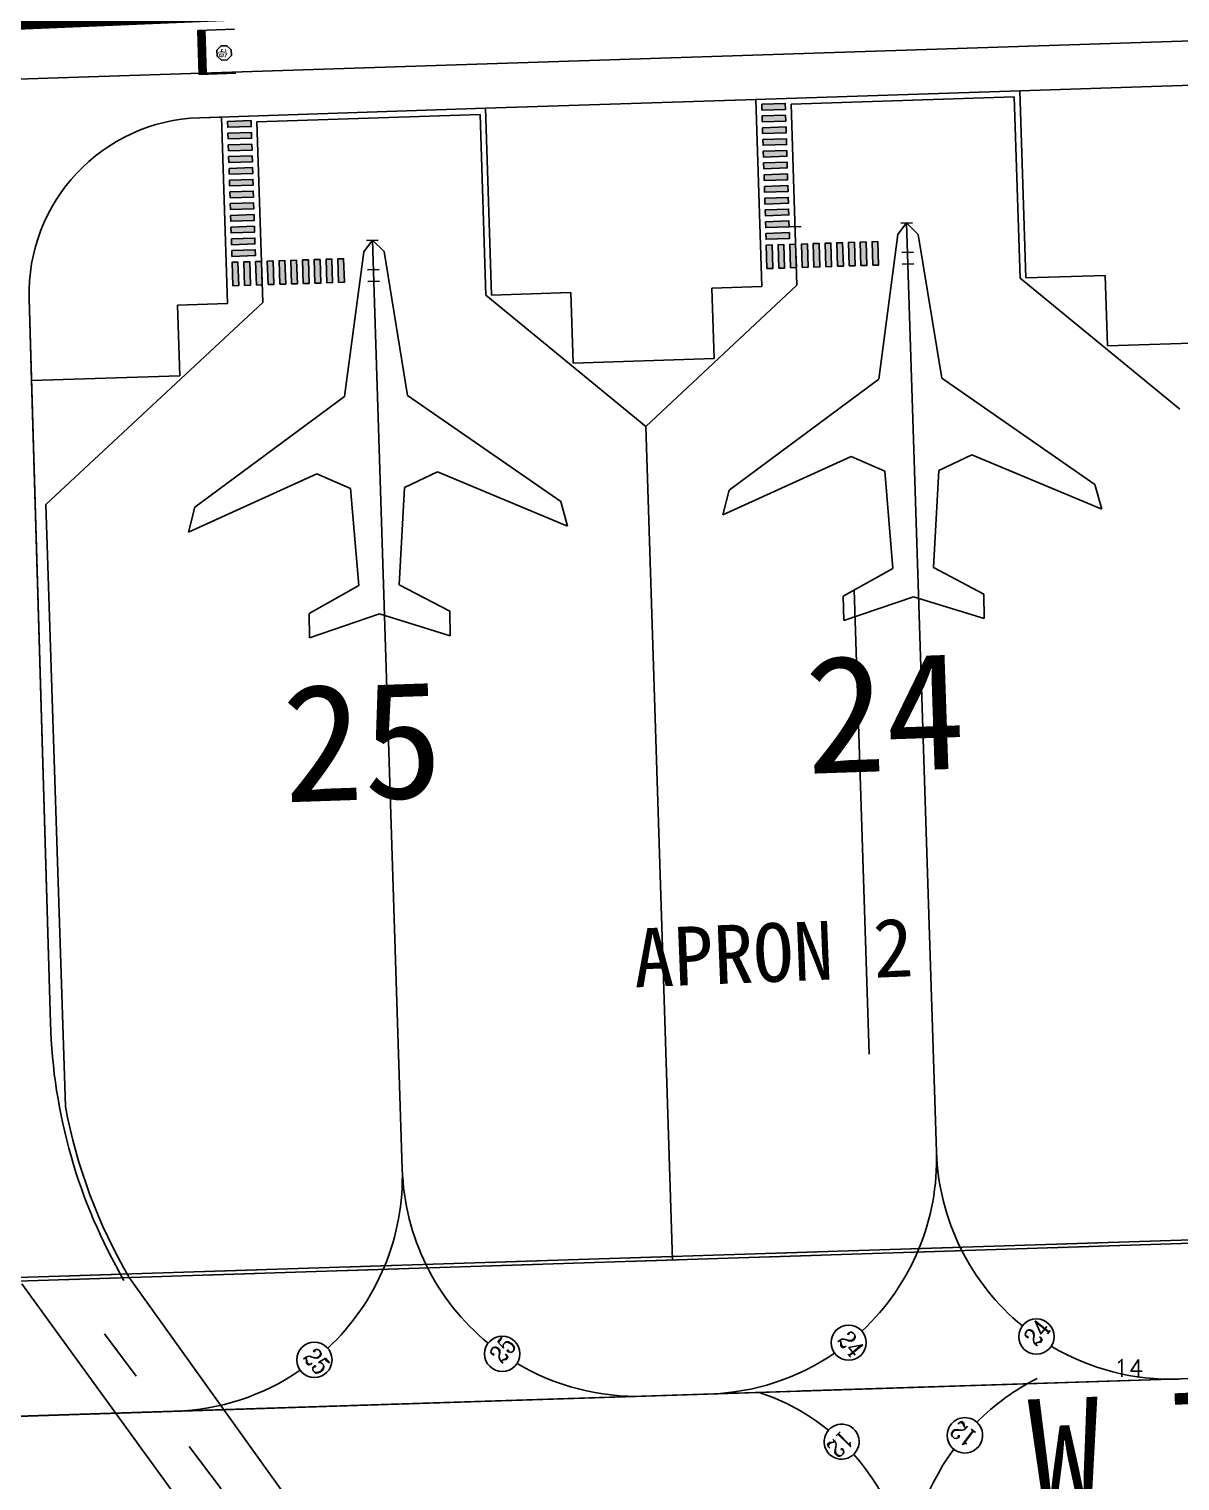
# Model space of a CAD drawing. Extents: x 71210 to 87171, y -11349 to 219.
# Drawn here: x 76465 to 77445, y -5904 to -4668 of the extents above; entities that cross this region are included whole.
import ezdxf
from ezdxf.enums import TextEntityAlignment as Align

# ---------------------------------------------------------------- set-up
doc = ezdxf.new("R2010")
doc.units = 0
doc.linetypes.add('HIDDEN', pattern=[9.525, 6.35, -3.175])
doc.layers.add('建築', color=7, linetype='Continuous')
doc.layers.add('既設管線', color=1, linetype='HIDDEN')
doc.styles.add('DAY', font='txt.shx', dxfattribs={"height": 1, "bigfont": 'chineset.shx'})
doc.styles.add('TC_T1', font='romanc.shx', dxfattribs={"width": 0.8, "bigfont": '@chineset.shx'})
doc.styles.add('細明體', font='')
doc.styles.get('細明體').set_extended_font_data('細明體')

msp = doc.modelspace()

# ---------------------------------------------------------------- hatches: boundary and pattern name
at = {"layer": '建築', "ltscale": 1000}
h = msp.add_hatch(color=256, dxfattribs=at)
h.paths.add_polyline_path([(77108.5, -4731.6), (77088.5, -4732.2), (77088.7, -4737.2), (77108.7, -4736.6)])
h.paths.add_polyline_path([(77108.9, -4741.6), (77088.9, -4742.2), (77089, -4747.2), (77109, -4746.6)])
h.paths.add_polyline_path([(77109.2, -4751.6), (77089.2, -4752.2), (77089.3, -4757.2), (77109.3, -4756.6)])
h.paths.add_polyline_path([(77109.5, -4761.6), (77089.5, -4762.2), (77089.7, -4767.2), (77109.7, -4766.6)])
h.paths.add_polyline_path([(77109.8, -4771.5), (77089.8, -4772.2), (77090, -4777.2), (77110, -4776.5)])
h.paths.add_polyline_path([(77110.1, -4781.5), (77090.1, -4782.2), (77090.3, -4787.2), (77110.3, -4786.5)])
h.paths.add_polyline_path([(77110.5, -4791.5), (77090.5, -4792.2), (77090.6, -4797.2), (77110.6, -4796.5)])
h.paths.add_polyline_path([(77110.8, -4801.5), (77090.8, -4802.2), (77091, -4807.2), (77110.9, -4806.5)])
h.paths.add_polyline_path([(77111.1, -4811.5), (77091.1, -4812.2), (77091.3, -4817.2), (77111.3, -4816.5)])
h.paths.add_polyline_path([(77111.4, -4821.5), (77091.4, -4822.2), (77091.6, -4827.2), (77111.6, -4826.5)])
h.paths.add_polyline_path([(77111.7, -4831.5), (77091.8, -4832.2), (77091.9, -4837.2), (77111.9, -4836.5)])
h.paths.add_polyline_path([(77112.1, -4841.5), (77092.1, -4842.2), (77092.2, -4847.2), (77112.2, -4846.5)])
h.paths.add_polyline_path([(77097.4, -4852), (77092.4, -4852.1), (77093, -4872.1), (77098, -4872)])
h.paths.add_polyline_path([(77107.4, -4851.7), (77102.4, -4851.8), (77103, -4871.8), (77108, -4871.7)])
h.paths.add_polyline_path([(77117.4, -4851.3), (77112.4, -4851.5), (77113, -4871.5), (77118, -4871.3)])
h.paths.add_polyline_path([(77127.4, -4851), (77122.4, -4851.2), (77123, -4871.2), (77128, -4871)])
h.paths.add_polyline_path([(77137.4, -4850.7), (77132.4, -4850.9), (77133, -4870.9), (77138, -4870.7)])
h.paths.add_polyline_path([(77147.4, -4850.4), (77142.4, -4850.5), (77143, -4870.5), (77148, -4870.4)])
h.paths.add_polyline_path([(77157.4, -4850.1), (77152.4, -4850.2), (77153, -4870.2), (77158, -4870)])
h.paths.add_polyline_path([(77167.4, -4849.7), (77162.4, -4849.9), (77163, -4869.9), (77168, -4869.7)])
h.paths.add_polyline_path([(77177.4, -4849.4), (77172.4, -4849.6), (77173, -4869.6), (77178, -4869.4)])
h.paths.add_polyline_path([(77187.3, -4849.1), (77182.4, -4849.3), (77183, -4869.2), (77188, -4869.1)])
h = msp.add_hatch(color=256, dxfattribs=at)
h.paths.add_polyline_path([(76653.8, -4746.2), (76633.8, -4746.8), (76633.9, -4751.8), (76653.9, -4751.2)])
h.paths.add_polyline_path([(76654.1, -4756.2), (76634.1, -4756.8), (76634.3, -4761.8), (76654.2, -4761.2)])
h.paths.add_polyline_path([(76654.4, -4766.2), (76634.4, -4766.8), (76634.6, -4771.8), (76654.6, -4771.2)])
h.paths.add_polyline_path([(76654.7, -4776.2), (76634.7, -4776.8), (76634.9, -4781.8), (76654.9, -4781.2)])
h.paths.add_polyline_path([(76655.1, -4786.2), (76635.1, -4786.8), (76635.2, -4791.8), (76655.2, -4791.2)])
h.paths.add_polyline_path([(76655.4, -4796.2), (76635.4, -4796.8), (76635.5, -4801.8), (76655.5, -4801.2)])
h.paths.add_polyline_path([(76655.7, -4806.2), (76635.7, -4806.8), (76635.9, -4811.8), (76655.9, -4811.2)])
h.paths.add_polyline_path([(76656, -4816.2), (76636, -4816.8), (76636.2, -4821.8), (76656.2, -4821.2)])
h.paths.add_polyline_path([(76656.3, -4826.2), (76636.3, -4826.8), (76636.5, -4831.8), (76656.5, -4831.1)])
h.paths.add_polyline_path([(76656.7, -4836.1), (76636.7, -4836.8), (76636.8, -4841.8), (76656.8, -4841.1)])
h.paths.add_polyline_path([(76657, -4846.1), (76637, -4846.8), (76637.2, -4851.8), (76657.1, -4851.1)])
h.paths.add_polyline_path([(76657.3, -4856.1), (76637.3, -4856.8), (76637.5, -4861.8), (76657.5, -4861.1)])
h.paths.add_polyline_path([(76642.6, -4866.6), (76637.6, -4866.8), (76638.3, -4886.8), (76643.3, -4886.6)])
h.paths.add_polyline_path([(76652.6, -4866.3), (76647.6, -4866.5), (76648.3, -4886.4), (76653.3, -4886.3)])
h.paths.add_polyline_path([(76662.6, -4866), (76657.6, -4866.1), (76658.3, -4886.1), (76663.3, -4886)])
h.paths.add_polyline_path([(76672.6, -4865.6), (76667.6, -4865.8), (76668.3, -4885.8), (76673.3, -4885.6)])
h.paths.add_polyline_path([(76682.6, -4865.3), (76677.6, -4865.5), (76678.3, -4885.5), (76683.3, -4885.3)])
h.paths.add_polyline_path([(76692.6, -4865), (76687.6, -4865.2), (76688.3, -4885.2), (76693.2, -4885)])
h.paths.add_polyline_path([(76702.6, -4864.7), (76697.6, -4864.8), (76698.2, -4884.8), (76703.2, -4884.7)])
h.paths.add_polyline_path([(76712.6, -4864.4), (76707.6, -4864.5), (76708.2, -4884.5), (76713.2, -4884.4)])
h.paths.add_polyline_path([(76722.6, -4864), (76717.6, -4864.2), (76718.2, -4884.2), (76723.2, -4884)])
h.paths.add_polyline_path([(76732.6, -4863.7), (76727.6, -4863.9), (76728.2, -4883.9), (76733.2, -4883.7)])
h = msp.add_hatch(color=256, dxfattribs=at)
h.paths.add_polyline_path([(77139.3, -5709.1), (77139.4, -5709.1), (77139.4, -5708.3), (77094.4, -5709.8), (77094.4, -5710.5)])
h.paths.add_polyline_path([(77139.4, -5709.8), (77139.4, -5709.1), (77094.4, -5710.5), (77094.5, -5711.3)])
h.paths.add_polyline_path([(77139.5, -5712.1), (77139.5, -5711.3), (77094.5, -5712.8), (77094.5, -5713.5)])
h.paths.add_polyline_path([(77139.5, -5712.8), (77139.5, -5712.1), (77094.5, -5713.5), (77094.6, -5714.3)])
h = msp.add_hatch(color=256, dxfattribs=at)
h.paths.add_polyline_path([(77259.2, -5705.2), (77259.4, -5705.2), (77259.3, -5704.5), (77214.4, -5705.9), (77214.4, -5706.7)])
h.paths.add_polyline_path([(77259.4, -5706), (77259.4, -5705.2), (77214.4, -5706.7), (77214.4, -5707.4)])
h.paths.add_polyline_path([(77259.4, -5708.2), (77259.4, -5707.5), (77214.4, -5708.9), (77214.5, -5709.7)])
h.paths.add_polyline_path([(77259.5, -5709), (77259.4, -5708.2), (77214.5, -5709.7), (77214.5, -5710.4)])
h = msp.add_hatch(color=256, dxfattribs=at)
h.paths.add_polyline_path([(77379.1, -5701.4), (77379.3, -5701.4), (77379.3, -5700.6), (77334.3, -5702.1), (77334.3, -5702.8)])
h.paths.add_polyline_path([(77379.3, -5702.1), (77379.3, -5701.4), (77334.3, -5702.8), (77334.3, -5703.6)])
h.paths.add_polyline_path([(77379.4, -5704.4), (77379.4, -5703.6), (77334.4, -5705.1), (77334.4, -5705.8)])
h.paths.add_polyline_path([(77379.4, -5705.1), (77379.4, -5704.4), (77334.4, -5705.8), (77334.4, -5706.6)])
h = msp.add_hatch(color=256, dxfattribs=at)
h.paths.add_polyline_path([(76779.4, -5720.7), (76779.6, -5720.6), (76779.6, -5719.9), (76734.6, -5721.4), (76734.6, -5722.1)])
h.paths.add_polyline_path([(76779.6, -5721.4), (76779.6, -5720.7), (76734.6, -5722.1), (76734.6, -5722.9)])
h.paths.add_polyline_path([(76779.7, -5723.7), (76779.7, -5722.9), (76734.7, -5724.4), (76734.7, -5725.1)])
h.paths.add_polyline_path([(76779.7, -5724.4), (76779.7, -5723.7), (76734.7, -5725.1), (76734.7, -5725.9)])
h = msp.add_hatch(color=256, dxfattribs=at)
h.paths.add_polyline_path([(76899.4, -5716.8), (76899.5, -5716.8), (76899.5, -5716.1), (76854.5, -5717.5), (76854.6, -5718.3)])
h.paths.add_polyline_path([(76899.6, -5717.6), (76899.5, -5716.8), (76854.6, -5718.3), (76854.6, -5719)])
h.paths.add_polyline_path([(76899.6, -5719.8), (76899.6, -5719.1), (76854.6, -5720.5), (76854.7, -5721.2)])
h.paths.add_polyline_path([(76899.7, -5720.6), (76899.6, -5719.8), (76854.7, -5721.2), (76854.7, -5722)])
h = msp.add_hatch(color=256, dxfattribs=at)
h.paths.add_polyline_path([(77019.3, -5713), (77019.5, -5712.9), (77019.5, -5712.2), (76974.5, -5713.6), (76974.5, -5714.4)])
h.paths.add_polyline_path([(77019.5, -5713.7), (77019.5, -5712.9), (76974.5, -5714.4), (76974.5, -5715.1)])
h.paths.add_polyline_path([(77019.6, -5715.9), (77019.5, -5715.2), (76974.6, -5716.6), (76974.6, -5717.4)])
h.paths.add_polyline_path([(77019.6, -5716.7), (77019.6, -5715.9), (76974.6, -5717.4), (76974.6, -5718.1)])
h = msp.add_hatch(color=256, dxfattribs=at)
h.paths.add_polyline_path([(76539.6, -5728.4), (76539.7, -5728.4), (76539.7, -5727.6), (76494.7, -5729.1), (76494.7, -5729.8)])
h.paths.add_polyline_path([(76539.7, -5729.1), (76539.7, -5728.4), (76494.7, -5729.8), (76494.8, -5730.6)])
h.paths.add_polyline_path([(76539.8, -5731.4), (76539.8, -5730.6), (76494.8, -5732.1), (76494.8, -5732.8)])
h.paths.add_polyline_path([(76539.8, -5732.1), (76539.8, -5731.4), (76494.8, -5732.8), (76494.9, -5733.6)])
h = msp.add_hatch(color=256, dxfattribs=at)
h.paths.add_polyline_path([(76659.5, -5724.5), (76659.7, -5724.5), (76659.6, -5723.8), (76614.7, -5725.2), (76614.7, -5726)])
h.paths.add_polyline_path([(76659.7, -5725.3), (76659.7, -5724.5), (76614.7, -5726), (76614.7, -5726.7)])
h.paths.add_polyline_path([(76659.8, -5727.5), (76659.7, -5726.8), (76614.8, -5728.2), (76614.8, -5729)])
h.paths.add_polyline_path([(76659.8, -5728.3), (76659.8, -5727.5), (76614.8, -5729), (76614.8, -5729.7)])

# ---------------------------------------------------------------- linework, layer by layer
for p, q in [((74576.1, -4772.4, -12.7), (78806.8, -4633.9, -12.7)), ((76608.4, -4669.4, -12.7), (76639.6, -4668.4, -12.7)), ((76608.4, -4669.4, -12.7), (76609.6, -4706.9, -12.7)), ((76608.9, -4669.4, -12.7), (76610.1, -4706.9, -12.7)), ((76609.4, -4669.4, -12.7), (76610.6, -4706.9, -12.7)), ((76609.9, -4669.4, -12.7), (76611.1, -4706.9, -12.7)), ((76610.4, -4669.4, -12.7), (76611.6, -4706.9, -12.7)), ((76610.9, -4669.4, -12.7), (76612.1, -4706.8, -12.7)), ((76611.4, -4669.3, -12.7), (76612.6, -4706.8, -12.7)), ((76611.9, -4669.3, -12.7), (76613.1, -4706.8, -12.7)), ((76612.4, -4669.3, -12.7), (76613.6, -4706.8, -12.7)), ((76612.9, -4669.3, -12.7), (76614.1, -4706.8, -12.7)), ((76613.4, -4669.3, -12.7), (76614.6, -4706.8, -12.7)), ((76613.9, -4669.3, -12.7), (76615.1, -4706.7, -12.7)), ((76614.4, -4669.3, -12.7), (76615.6, -4706.7, -12.7)), ((76628.2, -4682.6, -12.7), (76624.7, -4686.2, -12.7)), ((76633.2, -4682.4, -12.7), (76628.2, -4682.6, -12.7)), ((76636.8, -4685.9, -12.7), (76633.2, -4682.4, -12.7)), ((76624.7, -4686.2, -12.7), (76624.9, -4691.2, -12.7)), ((76624.9, -4691.2, -12.7), (76628.5, -4694.7, -12.7)), ((76628.5, -4694.7, -12.7), (76633.5, -4694.5, -12.7)), ((76633.5, -4694.5, -12.7), (76637, -4690.8, -12.7)), ((76637, -4690.8, -12.7), (76636.8, -4685.9, -12.7)), ((76609.6, -4706.9, -12.7), (76640.8, -4705.9, -12.7)), ((77083.4, -4728.2, -12.7), (77308.3, -4720.9, -12.7)), ((77308.3, -4720.9, -12.7), (77538.2, -4713.4, -12.7)), ((77308.3, -4720.9, -12.7), (77313.4, -4880.1, -12.7)), ((77308.3, -4720.9, -12.7), (77313.4, -4880.1, -12.7)), ((76853.5, -4735.7, -12.7), (77083.4, -4728.2, -12.7)), ((77083.4, -4728.2, -12.7), (77088.5, -4887.3, -12.7)), ((77083.4, -4728.2, -12.7), (77088.5, -4887.3, -12.7)), ((77113.6, -4732.2, -12.7), (77303.5, -4726, -12.7)), ((77113.6, -4732.2, -12.7), (77303.5, -4726, -12.7)), ((77113.6, -4732.2, -12.7), (77118.5, -4886.3, -12.7)), ((77113.6, -4732.2, -12.7), (77118.5, -4886.3, -12.7)), ((77303.5, -4726, -12.7), (77308.4, -4880.2, -12.7)), ((77303.5, -4726, -12.7), (77308.4, -4880.2, -12.7)), ((76609.9, -4743.7, -12.7), (76853.5, -4735.7, -12.7)), ((76609.9, -4743.7, -12.7), (76628.7, -4743.1, -12.7)), ((76628.7, -4743.1, -12.7), (76633.8, -4901.9, -12.7)), ((76628.7, -4743.1, -12.7), (76633.8, -4901.9, -12.7)), ((76658.8, -4747.1, -12.7), (76848.7, -4740.9, -12.7)), ((76658.8, -4747.1, -12.7), (76848.7, -4740.9, -12.7)), ((76848.7, -4740.9, -12.7), (76853.6, -4894.8, -12.7)), ((76848.7, -4740.9, -12.7), (76853.6, -4894.8, -12.7)), ((76853.5, -4735.7, -12.7), (76858.6, -4894.7, -12.7)), ((76853.5, -4735.7, -12.7), (76858.6, -4894.7, -12.7)), ((76658.8, -4747.1, -12.7), (76663.7, -4901, -12.7)), ((76658.8, -4747.1, -12.7), (76663.7, -4901, -12.7)), ((77112.1, -4836.5, -12.7), (77122.1, -4836.2, -12.7)), ((77112.1, -4836.5, -12.7), (77122.1, -4836.2, -12.7)), ((77188.1, -4966.3, -12.7), (77204.4, -4843.2, -12.7)), ((77204.4, -4843.2, -12.7), (77211.9, -4833.3, -12.7)), ((77206.9, -4833.5, -12.7), (77216.9, -4833.1, -12.7)), ((77206.9, -4833.5, -12.7), (77216.9, -4833.1, -12.7)), ((77211.9, -4833.3, -12.7), (77237.3, -5623.9, -12.7)), ((77211.9, -4833.3, -12.7), (77221.7, -4843, -12.7)), ((77221.7, -4843, -12.7), (77241.8, -4965.5, -12.7)), ((76749.7, -4857.9, -12.7), (76757.1, -4847.9, -12.7)), ((76752.1, -4848.1, -12.7), (76762.1, -4847.8, -12.7)), ((76752.1, -4848.1, -12.7), (76762.1, -4847.8, -12.7)), ((76757.1, -4847.9, -12.7), (76782.5, -5638.5, -12.7)), ((76757.1, -4847.9, -12.7), (76767, -4857.6, -12.7)), ((76757.1, -4847.9, -12.7), (76782.5, -5638.5, -12.7)), ((76733.4, -4981, -12.7), (76749.7, -4857.9, -12.7)), ((76767, -4857.6, -12.7), (76787, -4980.1, -12.7)), ((77207.7, -4858.4, -12.7), (77217.7, -4858.1, -12.7)), ((77207.7, -4858.4, -12.7), (77217.7, -4858.1, -12.7)), ((77208, -4868.4, -12.7), (77218, -4868.1, -12.7)), ((77208, -4868.4, -12.7), (77218, -4868.1, -12.7)), ((76752.9, -4873.1, -12.7), (76762.9, -4872.8, -12.7)), ((76752.9, -4873.1, -12.7), (76762.9, -4872.8, -12.7)), ((77308.4, -4880.2, -12.7), (77444.6, -4991.9, -12.7)), ((77308.4, -4880.2, -12.7), (77444.6, -4991.9, -12.7)), ((77313.4, -4880.1, -12.7), (77380.9, -4877.9, -12.7)), ((77313.4, -4880.1, -12.7), (77380.9, -4877.9, -12.7)), ((77382.8, -4937.9, -12.7), (77380.9, -4877.9, -12.7)), ((77382.8, -4937.9, -12.7), (77380.9, -4877.9, -12.7)), ((76753.2, -4883.1, -12.7), (76763.2, -4882.7, -12.7)), ((76753.2, -4883.1, -12.7), (76763.2, -4882.7, -12.7)), ((76858.6, -4894.7, -12.7), (76926.1, -4892.5, -12.7)), ((76858.6, -4894.7, -12.7), (76926.1, -4892.5, -12.7)), ((76928, -4952.5, -12.7), (76926.1, -4892.5, -12.7)), ((76928, -4952.5, -12.7), (76926.1, -4892.5, -12.7)), ((77118.5, -4886.3, -12.7), (76989.8, -5006.5, -12.7)), ((77118.5, -4886.3, -12.7), (76989.8, -5006.5, -12.7)), ((77046, -4888.7, -12.7), (77088.5, -4887.3, -12.7)), ((77046, -4888.7, -12.7), (77088.5, -4887.3, -12.7)), ((77048, -4948.6, -12.7), (77046, -4888.7, -12.7)), ((77048, -4948.6, -12.7), (77046, -4888.7, -12.7)), ((76464.9, -4898, -12.7), (76466.9, -4967.3, -12.7)), ((76464.9, -4898, -12.7), (76483, -5514.3, -12.7)), ((76663.7, -4901, -12.7), (76479.2, -5073, -12.7)), ((76663.7, -4901, -12.7), (76479.2, -5073, -12.7)), ((76591.3, -4903.3, -12.7), (76633.8, -4901.9, -12.7)), ((76591.3, -4903.3, -12.7), (76633.8, -4901.9, -12.7)), ((76593.2, -4963.3, -12.7), (76591.3, -4903.3, -12.7)), ((76593.2, -4963.3, -12.7), (76591.3, -4903.3, -12.7)), ((76853.6, -4894.8, -12.7), (76989.8, -5006.5, -12.7)), ((76853.6, -4894.8, -12.7), (76989.8, -5006.5, -12.7)), ((77382.8, -4937.9, -12.7), (77502.7, -4934, -12.7)), ((77382.8, -4937.9, -12.7), (77502.7, -4934, -12.7)), ((76928, -4952.5, -12.7), (77048, -4948.6, -12.7)), ((76928, -4952.5, -12.7), (77048, -4948.6, -12.7)), ((76466.9, -4967.3, -12.7), (76593.2, -4963.3, -12.7)), ((76466.9, -4967.3, -12.7), (76593.2, -4963.3, -12.7)), ((76466.9, -4967.3, -12.7), (76483, -5514.3, -12.7)), ((77060.7, -5060.7, -12.7), (77188.1, -4966.3, -12.7)), ((77241.8, -4965.5, -12.7), (77372.1, -5055.9, -12.7)), ((76787, -4980.1, -12.7), (76917.4, -5070.5, -12.7)), ((76605.9, -5075.3, -12.7), (76733.4, -4981, -12.7)), ((76989.8, -5006.5, -12.7), (77012.6, -5716.2, -12.7)), ((76989.8, -5006.5, -12.7), (77012.6, -5716.2, -12.7)), ((77164.7, -5032.2, -12.7), (77055.4, -5081.8, -12.7)), ((77193.2, -5044.7, -12.7), (77164.7, -5032.2, -12.7)), ((77267.3, -5030.6, -12.7), (77239.2, -5043.9, -12.7)), ((77378.1, -5076.8, -12.7), (77267.3, -5030.6, -12.7)), ((76709.9, -5046.8, -12.7), (76600.6, -5096.4, -12.7)), ((76738.4, -5059.3, -12.7), (76709.9, -5046.8, -12.7)), ((76812.6, -5045.2, -12.7), (76784.4, -5058.6, -12.7)), ((76923.3, -5091.4, -12.7), (76812.6, -5045.2, -12.7)), ((77200.2, -5127.3, -12.7), (77193.2, -5044.7, -12.7)), ((77239.2, -5043.9, -12.7), (77234.7, -5126.7, -12.7)), ((76745.4, -5141.9, -12.7), (76738.4, -5059.3, -12.7)), ((76784.4, -5058.6, -12.7), (76780, -5141.4, -12.7)), ((77055.4, -5081.8, -12.7), (77060.7, -5060.7, -12.7)), ((77372.1, -5055.9, -12.7), (77378.1, -5076.8, -12.7)), ((76479.2, -5073, -12.7), (76495.7, -5585.3, -12.7)), ((76479.2, -5073, -12.7), (76495.7, -5585.3, -12.7)), ((76600.6, -5096.4, -12.7), (76605.9, -5075.3, -12.7)), ((76917.4, -5070.5, -12.7), (76923.3, -5091.4, -12.7)), ((77157.9, -5151, -12.7), (77200.2, -5127.3, -12.7)), ((77234.7, -5126.7, -12.7), (77277.7, -5149.2, -12.7)), ((76703.2, -5165.7, -12.7), (76745.4, -5141.9, -12.7)), ((76780, -5141.4, -12.7), (76822.9, -5163.8, -12.7)), ((77158.3, -5171.8, -12.7), (77157.9, -5151, -12.7)), ((77217.8, -5151.5, -12.7), (77158.3, -5171.8, -12.7)), ((77167.2, -5145.6, -6.3), (77179.9, -5540.9, -6.3)), ((77278, -5170, -12.7), (77217.8, -5151.5, -12.7)), ((77277.7, -5149.2, -12.7), (77278, -5170, -12.7)), ((76703.5, -5186.5, -12.7), (76703.2, -5165.7, -12.7)), ((76822.9, -5163.8, -12.7), (76823.2, -5184.6, -12.7)), ((76763.1, -5166.1, -12.7), (76703.5, -5186.5, -12.7)), ((76823.2, -5184.6, -12.7), (76763.1, -5166.1, -12.7)), ((75352.3, -5766.4, -12.7), (78219.6, -5674.2, -12.7)), ((75352.4, -5769.4, -12.7), (78219.7, -5677.2, -12.7)), ((76550, -5731, -12.7), (76747.4, -6006.2, -12.7)), ((76458.6, -5736.2, -12.7), (76687.6, -6051.4, -12.7)), ((75140.8, -5891.3, -12.7), (78804, -5773.4, -12.7)), ((75569.8, -5877.6, -12.7), (78803.3, -5773.6, -12.7)), ((76528.9, -5779, -12.7), (76556, -5814.9, -12.7)), ((78160.5, -5794.4, -12.7), (77123, -5827.4, -12.7)), ((76601.2, -5874.7, -12.7), (76628.3, -5910.7, -12.7))]:
    msp.add_line(p, q, dxfattribs=at)
at = {"layer": '建築', "linetype": 'Continuous', "elevation": -12.7}
for points in [[(77088.5, -4732.2), (77088.7, -4737.2), (77108.7, -4736.6), (77108.5, -4731.6)], [(77088.5, -4732.2), (77088.7, -4737.2), (77108.7, -4736.6), (77108.5, -4731.6)], [(77088.9, -4742.2), (77089, -4747.2), (77109, -4746.6), (77108.9, -4741.6)], [(77088.9, -4742.2), (77089, -4747.2), (77109, -4746.6), (77108.9, -4741.6)], [(76633.8, -4746.8), (76633.9, -4751.8), (76653.9, -4751.2), (76653.8, -4746.2)], [(76633.8, -4746.8), (76633.9, -4751.8), (76653.9, -4751.2), (76653.8, -4746.2)], [(76634.1, -4756.8), (76634.3, -4761.8), (76654.2, -4761.2), (76654.1, -4756.2)], [(76634.1, -4756.8), (76634.3, -4761.8), (76654.2, -4761.2), (76654.1, -4756.2)], [(77089.2, -4752.2), (77089.3, -4757.2), (77109.3, -4756.6), (77109.2, -4751.6)], [(77089.2, -4752.2), (77089.3, -4757.2), (77109.3, -4756.6), (77109.2, -4751.6)], [(76634.4, -4766.8), (76634.6, -4771.8), (76654.6, -4771.2), (76654.4, -4766.2)], [(76634.4, -4766.8), (76634.6, -4771.8), (76654.6, -4771.2), (76654.4, -4766.2)], [(77089.5, -4762.2), (77089.7, -4767.2), (77109.7, -4766.6), (77109.5, -4761.6)], [(77089.5, -4762.2), (77089.7, -4767.2), (77109.7, -4766.6), (77109.5, -4761.6)], [(76634.7, -4776.8), (76634.9, -4781.8), (76654.9, -4781.2), (76654.7, -4776.2)], [(76634.7, -4776.8), (76634.9, -4781.8), (76654.9, -4781.2), (76654.7, -4776.2)], [(77089.8, -4772.2), (77090, -4777.2), (77110, -4776.5), (77109.8, -4771.5)], [(77089.8, -4772.2), (77090, -4777.2), (77110, -4776.5), (77109.8, -4771.5)], [(77090.1, -4782.2), (77090.3, -4787.2), (77110.3, -4786.5), (77110.1, -4781.5)], [(77090.1, -4782.2), (77090.3, -4787.2), (77110.3, -4786.5), (77110.1, -4781.5)], [(76635.1, -4786.8), (76635.2, -4791.8), (76655.2, -4791.2), (76655.1, -4786.2)], [(76635.1, -4786.8), (76635.2, -4791.8), (76655.2, -4791.2), (76655.1, -4786.2)], [(77090.5, -4792.2), (77090.6, -4797.2), (77110.6, -4796.5), (77110.5, -4791.5)], [(77090.5, -4792.2), (77090.6, -4797.2), (77110.6, -4796.5), (77110.5, -4791.5)], [(76635.4, -4796.8), (76635.5, -4801.8), (76655.5, -4801.2), (76655.4, -4796.2)], [(76635.4, -4796.8), (76635.5, -4801.8), (76655.5, -4801.2), (76655.4, -4796.2)], [(76635.7, -4806.8), (76635.9, -4811.8), (76655.9, -4811.2), (76655.7, -4806.2)], [(76635.7, -4806.8), (76635.9, -4811.8), (76655.9, -4811.2), (76655.7, -4806.2)], [(77090.8, -4802.2), (77091, -4807.2), (77110.9, -4806.5), (77110.8, -4801.5)], [(77090.8, -4802.2), (77091, -4807.2), (77110.9, -4806.5), (77110.8, -4801.5)], [(76636, -4816.8), (76636.2, -4821.8), (76656.2, -4821.2), (76656, -4816.2)], [(76636, -4816.8), (76636.2, -4821.8), (76656.2, -4821.2), (76656, -4816.2)], [(77091.1, -4812.2), (77091.3, -4817.2), (77111.3, -4816.5), (77111.1, -4811.5)], [(77091.1, -4812.2), (77091.3, -4817.2), (77111.3, -4816.5), (77111.1, -4811.5)], [(76636.3, -4826.8), (76636.5, -4831.8), (76656.5, -4831.1), (76656.3, -4826.2)], [(76636.3, -4826.8), (76636.5, -4831.8), (76656.5, -4831.1), (76656.3, -4826.2)], [(77091.4, -4822.2), (77091.6, -4827.2), (77111.6, -4826.5), (77111.4, -4821.5)], [(77091.4, -4822.2), (77091.6, -4827.2), (77111.6, -4826.5), (77111.4, -4821.5)], [(77091.8, -4832.2), (77091.9, -4837.2), (77111.9, -4836.5), (77111.7, -4831.5)], [(77091.8, -4832.2), (77091.9, -4837.2), (77111.9, -4836.5), (77111.7, -4831.5)], [(76636.7, -4836.8), (76636.8, -4841.8), (76656.8, -4841.1), (76656.7, -4836.1)], [(76636.7, -4836.8), (76636.8, -4841.8), (76656.8, -4841.1), (76656.7, -4836.1)], [(77092.1, -4842.2), (77092.2, -4847.2), (77112.2, -4846.5), (77112.1, -4841.5)], [(77092.1, -4842.2), (77092.2, -4847.2), (77112.2, -4846.5), (77112.1, -4841.5)], [(76637, -4846.8), (76637.2, -4851.8), (76657.1, -4851.1), (76657, -4846.1)], [(76637, -4846.8), (76637.2, -4851.8), (76657.1, -4851.1), (76657, -4846.1)], [(76637.3, -4856.8), (76637.5, -4861.8), (76657.5, -4861.1), (76657.3, -4856.1)], [(76637.3, -4856.8), (76637.5, -4861.8), (76657.5, -4861.1), (76657.3, -4856.1)], [(77093, -4872.1), (77098, -4872), (77097.4, -4852), (77092.4, -4852.1)], [(77093, -4872.1), (77098, -4872), (77097.4, -4852), (77092.4, -4852.1)], [(77103, -4871.8), (77108, -4871.7), (77107.4, -4851.7), (77102.4, -4851.8)], [(77103, -4871.8), (77108, -4871.7), (77107.4, -4851.7), (77102.4, -4851.8)], [(77113, -4871.5), (77118, -4871.3), (77117.4, -4851.3), (77112.4, -4851.5)], [(77113, -4871.5), (77118, -4871.3), (77117.4, -4851.3), (77112.4, -4851.5)], [(77123, -4871.2), (77128, -4871), (77127.4, -4851), (77122.4, -4851.2)], [(77123, -4871.2), (77128, -4871), (77127.4, -4851), (77122.4, -4851.2)], [(77133, -4870.9), (77138, -4870.7), (77137.4, -4850.7), (77132.4, -4850.9)], [(77133, -4870.9), (77138, -4870.7), (77137.4, -4850.7), (77132.4, -4850.9)], [(77143, -4870.5), (77148, -4870.4), (77147.4, -4850.4), (77142.4, -4850.5)], [(77143, -4870.5), (77148, -4870.4), (77147.4, -4850.4), (77142.4, -4850.5)], [(77153, -4870.2), (77158, -4870), (77157.4, -4850.1), (77152.4, -4850.2)], [(77153, -4870.2), (77158, -4870), (77157.4, -4850.1), (77152.4, -4850.2)], [(77163, -4869.9), (77168, -4869.7), (77167.4, -4849.7), (77162.4, -4849.9)], [(77163, -4869.9), (77168, -4869.7), (77167.4, -4849.7), (77162.4, -4849.9)], [(77173, -4869.6), (77178, -4869.4), (77177.4, -4849.4), (77172.4, -4849.6)], [(77173, -4869.6), (77178, -4869.4), (77177.4, -4849.4), (77172.4, -4849.6)], [(77183, -4869.2), (77188, -4869.1), (77187.3, -4849.1), (77182.4, -4849.3)], [(77183, -4869.2), (77188, -4869.1), (77187.3, -4849.1), (77182.4, -4849.3)], [(76638.3, -4886.8), (76643.3, -4886.6), (76642.6, -4866.6), (76637.6, -4866.8)], [(76638.3, -4886.8), (76643.3, -4886.6), (76642.6, -4866.6), (76637.6, -4866.8)], [(76648.3, -4886.4), (76653.3, -4886.3), (76652.6, -4866.3), (76647.6, -4866.5)], [(76648.3, -4886.4), (76653.3, -4886.3), (76652.6, -4866.3), (76647.6, -4866.5)], [(76658.3, -4886.1), (76663.3, -4886), (76662.6, -4866), (76657.6, -4866.1)], [(76658.3, -4886.1), (76663.3, -4886), (76662.6, -4866), (76657.6, -4866.1)], [(76668.3, -4885.8), (76673.3, -4885.6), (76672.6, -4865.6), (76667.6, -4865.8)], [(76668.3, -4885.8), (76673.3, -4885.6), (76672.6, -4865.6), (76667.6, -4865.8)], [(76678.3, -4885.5), (76683.3, -4885.3), (76682.6, -4865.3), (76677.6, -4865.5)], [(76678.3, -4885.5), (76683.3, -4885.3), (76682.6, -4865.3), (76677.6, -4865.5)], [(76688.3, -4885.2), (76693.2, -4885), (76692.6, -4865), (76687.6, -4865.2)], [(76688.3, -4885.2), (76693.2, -4885), (76692.6, -4865), (76687.6, -4865.2)], [(76698.2, -4884.8), (76703.2, -4884.7), (76702.6, -4864.7), (76697.6, -4864.8)], [(76698.2, -4884.8), (76703.2, -4884.7), (76702.6, -4864.7), (76697.6, -4864.8)], [(76708.2, -4884.5), (76713.2, -4884.4), (76712.6, -4864.4), (76707.6, -4864.5)], [(76708.2, -4884.5), (76713.2, -4884.4), (76712.6, -4864.4), (76707.6, -4864.5)], [(76718.2, -4884.2), (76723.2, -4884), (76722.6, -4864), (76717.6, -4864.2)], [(76718.2, -4884.2), (76723.2, -4884), (76722.6, -4864), (76717.6, -4864.2)], [(76728.2, -4883.9), (76733.2, -4883.7), (76732.6, -4863.7), (76727.6, -4863.9)], [(76728.2, -4883.9), (76733.2, -4883.7), (76732.6, -4863.7), (76727.6, -4863.9)]]:
    msp.add_lwpolyline(points, close=True, dxfattribs=at)
at = {"layer": '建築', "ltscale": 1000}
for centre in [(77162.5, -5786.4, -12.7), (77162.5, -5786.4, -12.7), (77162.5, -5786.4, -12.7), (77162.5, -5786.4, -12.7), (77162.5, -5786.4, -12.7), (77162.5, -5786.4, -12.7), (77162.5, -5786.4, -12.7), (77162.5, -5786.4, -12.7), (77162.5, -5786.4, -12.7), (77162.5, -5786.4, -12.7), (77162.5, -5786.4, -12.7), (77162.5, -5786.4, -12.7), (77322.4, -5781.2, -12.7), (77322.4, -5781.2, -12.7), (77322.4, -5781.2, -12.7), (77322.4, -5781.2, -12.7), (77322.4, -5781.2, -12.7), (77322.4, -5781.2, -12.7), (77322.4, -5781.2, -12.7), (77322.4, -5781.2, -12.7), (77322.4, -5781.2, -12.7), (77322.4, -5781.2, -12.7), (77322.4, -5781.2, -12.7), (77322.4, -5781.2, -12.7), (76867.6, -5795.9, -12.7), (76867.6, -5795.9, -12.7), (76867.6, -5795.9, -12.7), (76867.6, -5795.9, -12.7), (76867.6, -5795.9, -12.7), (76867.6, -5795.9, -12.7), (76867.6, -5795.9, -12.7), (76867.6, -5795.9, -12.7), (76867.6, -5795.9, -12.7), (76867.6, -5795.9, -12.7), (76867.6, -5795.9, -12.7), (76867.6, -5795.9, -12.7), (76707.7, -5801, -12.7), (76707.7, -5801, -12.7), (76707.7, -5801, -12.7), (76707.7, -5801, -12.7), (76707.7, -5801, -12.7), (76707.7, -5801, -12.7), (76707.7, -5801, -12.7), (76707.7, -5801, -12.7), (76707.7, -5801, -12.7), (76707.7, -5801, -12.7), (76707.7, -5801, -12.7), (76707.7, -5801, -12.7)]:
    msp.add_circle(centre, 15, dxfattribs=at)
for centre, radius, start, end in [((76614.8, -4893.6, -12.7), 150, 91.8705, 181.6828), ((76614.8, -4893.6, -12.7), 150, 91.8705, 181.6828), ((76945.3, -5500.7, -12.7), 462.5, 181.6828, 210.2086), ((76945.3, -5500.7, -12.7), 462.5, 181.6828, 210.2086), ((76945.3, -5500.7, -12.7), 457.5, 190.6489, 210.2264), ((76945.3, -5500.7, -12.7), 457.5, 190.6489, 210.2264), ((77037.4, -5630.3, -12.7), 200, 313.0098, 1.8419), ((77037.4, -5630.3, -12.7), 200, 313.0098, 1.8419), ((77437.2, -5617.5, -12.7), 200, 181.8419, 230.6738), ((77437.2, -5617.5, -12.7), 200, 181.8419, 230.6738), ((76582.6, -5644.9, -12.7), 200, 313.0098, 1.8419), ((76582.6, -5644.9, -12.7), 200, 313.0098, 1.8419), ((76982.4, -5632.1, -12.7), 200, 181.8419, 230.6738), ((76982.4, -5632.1, -12.7), 200, 181.8419, 230.6738), ((77037.4, -5630.3, -12.7), 200, 271.842, 304.4134), ((77037.4, -5630.3, -12.7), 200, 271.842, 304.4134), ((77037.4, -5630.3, -12.7), 200, 271.842, 304.4134), ((77037.4, -5630.3, -12.7), 200, 271.842, 304.4134), ((77037.4, -5630.3, -12.7), 200, 271.842, 304.4134), ((77037.4, -5630.3, -12.7), 200, 271.842, 304.4134), ((77037.4, -5630.3, -12.7), 200, 271.842, 304.4134), ((77037.4, -5630.3, -12.7), 200, 271.842, 304.4134), ((77037.4, -5630.3, -12.7), 200, 271.842, 304.4134), ((77037.4, -5630.3, -12.7), 200, 271.842, 304.4134), ((77037.4, -5630.3, -12.7), 200, 271.842, 304.4134), ((77037.4, -5630.3, -12.7), 200, 271.842, 304.4134), ((77437.2, -5617.5, -12.7), 200, 239.2702, 271.8422), ((77437.2, -5617.5, -12.7), 200, 239.2702, 271.8422), ((76982.4, -5632.1, -12.7), 200, 239.2702, 271.8421), ((76982.4, -5632.1, -12.7), 200, 239.2702, 271.8421), ((76982.4, -5632.1, -12.7), 200, 239.2702, 271.8421), ((76982.4, -5632.1, -12.7), 200, 239.2702, 271.8421), ((76982.4, -5632.1, -12.7), 200, 239.2702, 271.8421), ((76982.4, -5632.1, -12.7), 200, 239.2702, 271.8421), ((76982.4, -5632.1, -12.7), 200, 239.2702, 271.8421), ((76982.4, -5632.1, -12.7), 200, 239.2702, 271.8421), ((76982.4, -5632.1, -12.7), 200, 239.2702, 271.8421), ((76982.4, -5632.1, -12.7), 200, 239.2702, 271.8421), ((76982.4, -5632.1, -12.7), 200, 239.2702, 271.8421), ((76982.4, -5632.1, -12.7), 200, 239.2702, 271.8421), ((76582.6, -5644.9, -12.7), 200, 271.8415, 304.4134), ((76582.6, -5644.9, -12.7), 200, 271.8415, 304.4134), ((77413.3, -5995.3, -12.7), 200, 116.8318, 135.0989), ((77029.4, -6003.9, -12.7), 184.1, 50.9629, 71.9779), ((77156.6, -5870.7, -12.7), 14.9, 226.4684, 157.6232), ((77261.5, -5865.3, -12.7), 15.1, 158.0657, 59.0096), ((77261.5, -5865.3, -12.7), 15.1, 59.0096, 158.0657), ((77156.6, -5870.7, -12.7), 14.9, 157.6232, 226.4684), ((77029.4, -6003.9, -12.7), 184.1, 0.2009, 41.6579), ((77413.3, -5995.3, -12.7), 200, 143.7547, 181.5067)]:
    msp.add_arc(centre, radius, start, end, dxfattribs=at)
at = {"layer": '既設管線', "ltscale": 2, "const_width": 10, "elevation": -3.9}
msp.add_lwpolyline([(76003.1, -4682.8), (76858.4, -4647)], dxfattribs=at)

# ---------------------------------------------------------------- texts
at = {"layer": '建築', "ltscale": 1000}
for s, height, rotation, style, p in [('停', 6, 92.1125, 'TC_T1', (76633.7, -4692.8, -12.7)), ('24', 100, 1.9297, '細明體', (77127.2, -5302.2, 24.8)), ('25', 100, 1.9297, '細明體', (76682.3, -5326.5, 24.8))]:
    msp.add_text(s, height=height, rotation=rotation, dxfattribs=dict(at, style=style)).set_placement(p)
at = {"layer": '建築', "style": '細明體'}
msp.add_text('APRON 2', height=50, rotation=2.3023, dxfattribs=at).set_placement((76980.4, -5484, -6.3))
at = {"layer": '建築', "ltscale": 1000, "style": 'TC_T1', "width": 0.8}
for s, rotation, p in [('24', 51.0411, (77322.3, -5790.4, -12.7)), ('24', 51.0411, (77322.3, -5790.4, -12.7)), ('24', 51.0411, (77322.3, -5790.4, -12.7)), ('24', 51.0411, (77322.3, -5790.4, -12.7)), ('24', 51.0411, (77322.3, -5790.4, -12.7)), ('24', 51.0411, (77322.3, -5790.4, -12.7)), ('24', 51.0411, (77322.3, -5790.4, -12.7)), ('24', 51.0411, (77322.3, -5790.4, -12.7)), ('24', 51.0411, (77322.3, -5790.4, -12.7)), ('24', 51.0411, (77322.3, -5790.4, -12.7)), ('24', 51.0411, (77322.3, -5790.4, -12.7)), ('24', 51.0411, (77322.3, -5790.4, -12.7)), ('24', 51.0411, (77322.3, -5790.4, -12.7)), ('24', 51.0411, (77322.3, -5790.4, -12.7)), ('24', 51.0411, (77322.3, -5790.4, -12.7)), ('24', 51.0411, (77322.3, -5790.4, -12.7)), ('24', 51.0411, (77322.3, -5790.4, -12.7)), ('24', 51.0411, (77322.3, -5790.4, -12.7)), ('24', 51.0411, (77322.3, -5790.4, -12.7)), ('24', 51.0411, (77322.3, -5790.4, -12.7)), ('24', 51.0411, (77322.3, -5790.4, -12.7)), ('24', 51.0411, (77322.3, -5790.4, -12.7)), ('24', 51.0411, (77322.3, -5790.4, -12.7)), ('24', 51.0411, (77322.3, -5790.4, -12.7)), ('25', 51.0411, (76867.5, -5805.1, -12.7)), ('25', 51.0411, (76867.5, -5805.1, -12.7)), ('25', 51.0411, (76867.5, -5805.1, -12.7)), ('25', 51.0411, (76867.5, -5805.1, -12.7)), ('25', 51.0411, (76867.5, -5805.1, -12.7)), ('25', 51.0411, (76867.5, -5805.1, -12.7)), ('25', 51.0411, (76867.5, -5805.1, -12.7)), ('25', 51.0411, (76867.5, -5805.1, -12.7)), ('25', 51.0411, (76867.5, -5805.1, -12.7)), ('25', 51.0411, (76867.5, -5805.1, -12.7)), ('25', 51.0411, (76867.5, -5805.1, -12.7)), ('25', 51.0411, (76867.5, -5805.1, -12.7)), ('25', 51.0411, (76867.5, -5805.1, -12.7)), ('25', 51.0411, (76867.5, -5805.1, -12.7)), ('25', 51.0411, (76867.5, -5805.1, -12.7)), ('25', 51.0411, (76867.5, -5805.1, -12.7)), ('25', 51.0411, (76867.5, -5805.1, -12.7)), ('25', 51.0411, (76867.5, -5805.1, -12.7)), ('25', 51.0411, (76867.5, -5805.1, -12.7)), ('25', 51.0411, (76867.5, -5805.1, -12.7)), ('25', 51.0411, (76867.5, -5805.1, -12.7)), ('25', 51.0411, (76867.5, -5805.1, -12.7)), ('25', 51.0411, (76867.5, -5805.1, -12.7)), ('25', 51.0411, (76867.5, -5805.1, -12.7)), ('24', 309.6131, (77152.2, -5784.6, -12.7)), ('24', 309.6131, (77152.2, -5784.6, -12.7)), ('24', 309.6131, (77152.2, -5784.6, -12.7)), ('24', 309.6131, (77152.2, -5784.6, -12.7)), ('24', 309.6131, (77152.2, -5784.6, -12.7)), ('24', 309.6131, (77152.2, -5784.6, -12.7)), ('24', 309.6131, (77152.2, -5784.6, -12.7)), ('24', 309.6131, (77152.2, -5784.6, -12.7)), ('24', 309.6131, (77152.2, -5784.6, -12.7)), ('24', 309.6131, (77152.2, -5784.6, -12.7)), ('24', 309.6131, (77152.2, -5784.6, -12.7)), ('24', 309.6131, (77152.2, -5784.6, -12.7)), ('24', 309.6131, (77152.2, -5784.6, -12.7)), ('24', 309.6131, (77152.2, -5784.6, -12.7)), ('24', 309.6131, (77152.2, -5784.6, -12.7)), ('24', 309.6131, (77152.2, -5784.6, -12.7)), ('24', 309.6131, (77152.2, -5784.6, -12.7)), ('24', 309.6131, (77152.2, -5784.6, -12.7)), ('24', 309.6131, (77152.2, -5784.6, -12.7)), ('24', 309.6131, (77152.2, -5784.6, -12.7)), ('24', 309.6131, (77152.2, -5784.6, -12.7)), ('24', 309.6131, (77152.2, -5784.6, -12.7)), ('24', 309.6131, (77152.2, -5784.6, -12.7)), ('24', 309.6131, (77152.2, -5784.6, -12.7)), ('25', 309.6131, (76697.5, -5799.3, -12.7)), ('25', 309.6131, (76697.5, -5799.3, -12.7)), ('25', 309.6131, (76697.5, -5799.3, -12.7)), ('25', 309.6131, (76697.5, -5799.3, -12.7)), ('25', 309.6131, (76697.5, -5799.3, -12.7)), ('25', 309.6131, (76697.5, -5799.3, -12.7)), ('25', 309.6131, (76697.5, -5799.3, -12.7)), ('25', 309.6131, (76697.5, -5799.3, -12.7)), ('25', 309.6131, (76697.5, -5799.3, -12.7)), ('25', 309.6131, (76697.5, -5799.3, -12.7)), ('25', 309.6131, (76697.5, -5799.3, -12.7)), ('25', 309.6131, (76697.5, -5799.3, -12.7)), ('25', 309.6131, (76697.5, -5799.3, -12.7)), ('25', 309.6131, (76697.5, -5799.3, -12.7)), ('25', 309.6131, (76697.5, -5799.3, -12.7)), ('25', 309.6131, (76697.5, -5799.3, -12.7)), ('25', 309.6131, (76697.5, -5799.3, -12.7)), ('25', 309.6131, (76697.5, -5799.3, -12.7)), ('25', 309.6131, (76697.5, -5799.3, -12.7)), ('25', 309.6131, (76697.5, -5799.3, -12.7)), ('25', 309.6131, (76697.5, -5799.3, -12.7)), ('25', 309.6131, (76697.5, -5799.3, -12.7)), ('25', 309.6131, (76697.5, -5799.3, -12.7)), ('25', 309.6131, (76697.5, -5799.3, -12.7)), ('12', 142.0081, (77273, -5864.7, -12.7)), ('12', 224.8775, (77157.4, -5860.2, -12.7))]:
    msp.add_text(s, height=15, rotation=rotation, dxfattribs=at).set_placement(p)
at = {"layer": '建築', "ltscale": 1000, "style": 'DAY'}
msp.add_text('14', height=15, dxfattribs=at).set_placement((77400.9, -5808.1, -12.7), align=Align.MIDDLE)
at = {"layer": '建築', "ltscale": 1000, "style": '細明體'}
msp.add_text('W TWY', height=90, rotation=2.4416, dxfattribs=at).set_placement((77469, -5873.3, 9.8), align=Align.MIDDLE_CENTER)

doc.saveas('drawing.dxf')
